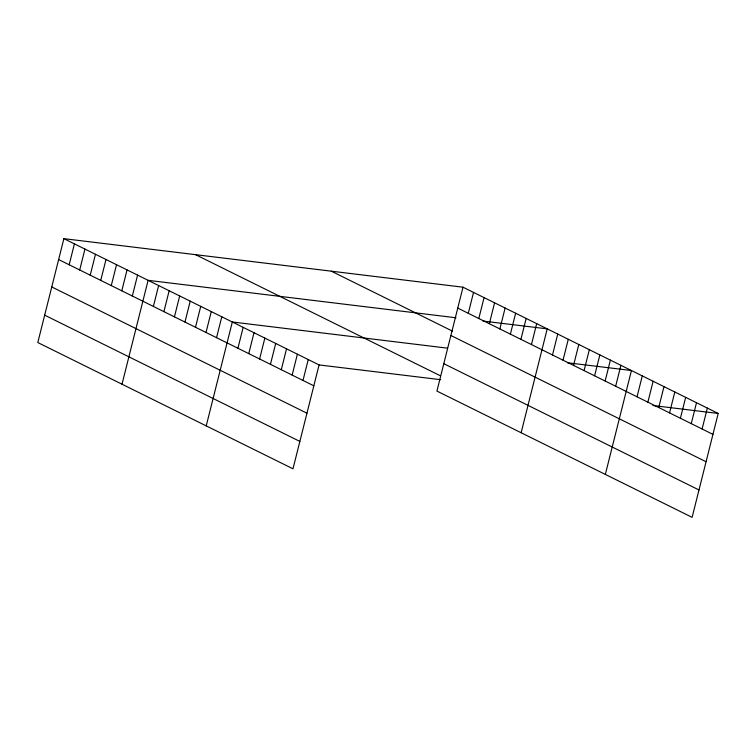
<?xml version="1.0" encoding="UTF-8"?>
<svg xmlns="http://www.w3.org/2000/svg" width="756" height="756" viewBox="0 0 756 756"><rect width="100%" height="100%" fill="white"/><g stroke="black" fill="none" stroke-linecap="round" stroke-linejoin="round"><path stroke-width="1.13" d="M63.891 238.66L37.8 342.544L292.988 468.805L319.079 364.921L63.891 238.66L463.012 287.195L718.2 413.456L692.109 517.34L436.921 391.079L463.012 287.195M69.174 264.77L74.419 243.867M79.701 269.977L84.946 249.074M90.219 275.184L95.473 254.29M100.746 280.391L106.001 259.497M111.274 285.598L116.528 264.704M121.801 290.805L127.055 269.911M132.328 296.021L137.583 275.118M122.009 384.209L148.11 280.325L456.038 317.775M153.383 306.435L158.637 285.532M163.91 311.642L169.155 290.739M174.438 316.849L179.682 295.955M184.965 322.056L190.21 301.162M195.492 327.263L200.737 306.369M206.019 332.47L211.264 311.576M216.547 337.686L221.791 316.783M206.227 425.874L232.319 321.99L447.533 348.166M237.913 348.261L243.167 327.357M248.762 353.619L254.007 332.725M259.601 358.987L264.855 338.093M270.45 364.354L275.704 343.451M281.298 369.722L286.543 348.818M292.147 375.089L297.391 354.186M302.986 380.457L308.24 359.554M468.285 313.305L473.539 292.402M478.813 318.512L484.067 297.618M489.34 323.719L494.594 302.825M499.867 328.926L505.121 308.032M510.394 334.133L515.639 313.239M520.922 339.349L526.167 318.446M531.449 344.556L536.694 323.653M521.13 432.744L547.221 328.86L483.056 321.064M552.504 354.97L557.748 334.067M563.031 360.177L568.276 339.283M573.549 365.384L578.803 344.49M584.076 370.591L589.33 349.697M594.603 375.798L599.858 354.904M605.131 381.015L610.385 360.111M615.658 386.221L620.912 365.318M605.339 474.409L631.44 370.525L567.274 362.729M637.034 396.796L642.279 375.893M647.873 402.164L653.127 381.26M658.722 407.522L663.976 386.628M669.57 412.889L674.815 391.995M680.409 418.257L685.664 397.354M691.258 423.625L696.512 402.721M702.107 428.992L707.351 408.089M319.079 364.921L440.663 379.701M652.91 405.518L718.2 413.456M457.758 308.098L712.946 434.36M331.298 271.177L452.362 331.071M450.878 335.484L706.076 461.736M443.8 363.693L698.988 489.954M195.606 254.677L439.945 375.571M58.647 259.563L313.834 385.815M51.767 286.949L306.955 413.201M44.68 315.157L299.867 441.419"/></g></svg>
